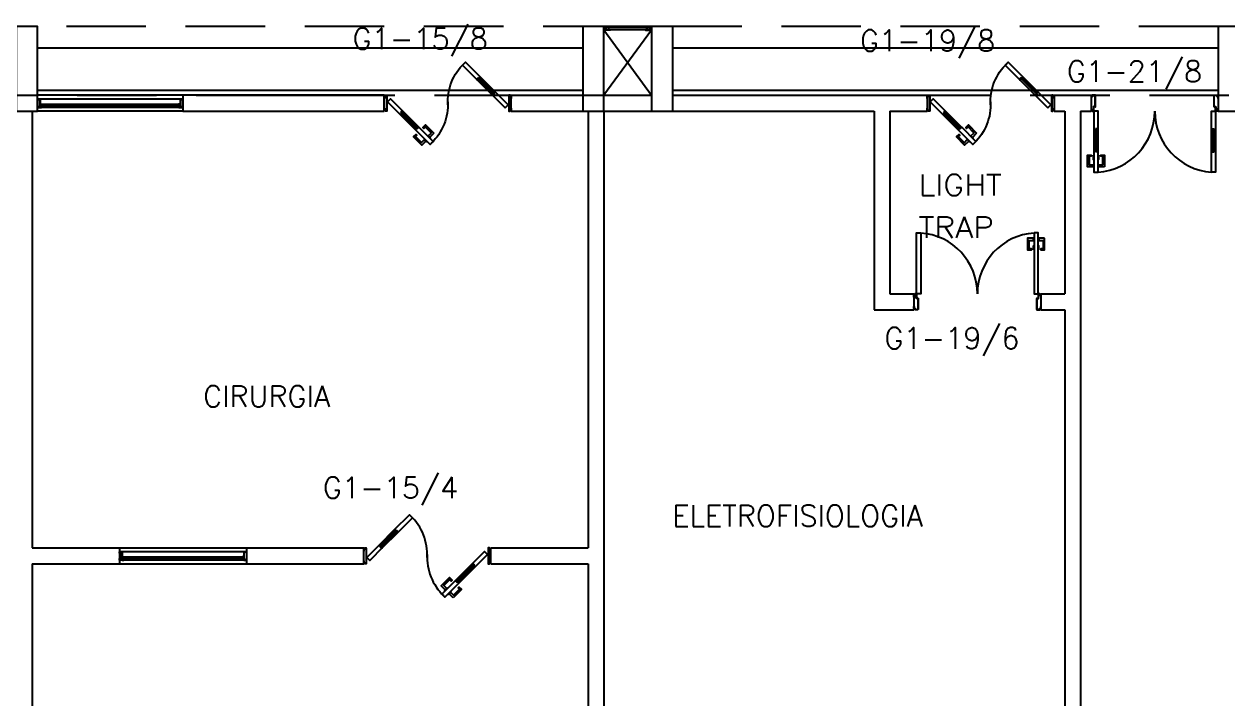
# Model space of a CAD drawing. Header units: millimetres. Extents: x 1887 to 2405, y 1100 to 1335.
# Drawn here: x 2143.48 to 2154.85, y 1230.77 to 1237.15 of the extents above; entities that cross this region are included whole.
import ezdxf

# ---------------------------------------------------------------- set-up
doc = ezdxf.new("R2010")
doc.units = ezdxf.units.MM
doc.linetypes.add('HIDDEN', pattern=[0.375, 0.25, -0.125])
for name, color, linetype in [('AR-ALV', 2, 'Continuous'), ('AR-ESQ', 1, 'Continuous'), ('AR-ESTC', 3, 'Continuous'), ('AR-PEITORIL', 1, 'Continuous'), ('AR-PORTA', 1, 'Continuous'), ('AR-PROJ', 1, 'HIDDEN'), ('AR-SHAFT', 1, 'Continuous'), ('AR-TXTCONG', 2, 'Continuous'), ('DT-ESQ-BAGUETE-C', 2, 'Continuous'), ('DT-ESQ-BAGUETE-V', 1, 'Continuous'), ('DT-ESQ-CHAPA DOBRADA-V', 1, 'Continuous'), ('DT-ESQ-MARCO-V', 1, 'Continuous'), ('DT-ESQ-PERFIL CADEIRA-C', 2, 'Continuous'), ('DT-ESQ-PERFIL CADEIRA-V', 1, 'Continuous'), ('DT-ESQ-PERFIL U-C', 2, 'Continuous'), ('DT-ESQ-VENEZIANA-C', 2, 'Continuous'), ('DT-ESQ-VENEZIANA-V', 2, 'Continuous'), ('DT-ESQ-VIDRO-C', 2, 'Continuous'), ('ENDEREÇO', 2, 'Continuous'), ('maçaneta', 1, 'Continuous'), ('mov', 1, 'Continuous'), ('PM-PERFIL U-C', 2, 'Continuous'), ('PM-VIDRO', 1, 'Continuous'), ('pm1', 2, 'Continuous'), ('pm2', 2, 'Continuous'), ('TEXTO', 2, 'Continuous')]:
    doc.layers.add(name, color=color, linetype=linetype)
doc.styles.add('S16', font='simplex.shx', dxfattribs={"width": 1.1, "height": 0.16})
doc.styles.add('UNB-100', font='simplex.shx', dxfattribs={"height": 0.2})
doc.styles.add('UNB1-100', font='simplex.shx', dxfattribs={"height": 0.2})

# ---------------------------------------------------------------- blocks, each defined once
blk = doc.blocks.new('EF05-P')
at = {"layer": 'DT-ESQ-BAGUETE-C', "ltscale": 0.1}
blk.add_lwpolyline([(0.039, -0.05), (0.0255, -0.05), (0.0255, -0.0485), (0.039, -0.0485), (0.039, -0.0365), (0.0255, -0.0365), (0.0255, -0.035), (0.039, -0.035, -0.4142136), (0.0405, -0.0365), (0.0405, -0.0485, -0.4142136)], format="xyb", close=True, dxfattribs=at)
at = {"layer": 'DT-ESQ-BAGUETE-C', "color": 2, "ltscale": 0.1}
blk.add_lwpolyline([(1.161, -0.05), (1.1745, -0.05), (1.1745, -0.0485), (1.161, -0.0485), (1.161, -0.0365), (1.1745, -0.0365), (1.1745, -0.035), (1.161, -0.035, 0.4142136), (1.1595, -0.0365), (1.1595, -0.0485, 0.4142136)], format="xyb", close=True, dxfattribs=at)
at = {"layer": 'DT-ESQ-BAGUETE-V', "color": 2, "ltscale": 0.1}
blk.add_line((1.161, -0.05), (0.039, -0.05), dxfattribs=at)
at = {"layer": 'DT-ESQ-CHAPA DOBRADA-V', "color": 2, "ltscale": 0.1}
blk.add_line((1.16, -0.067), (0.04, -0.067), dxfattribs=at)
at = {"layer": 'DT-ESQ-MARCO-V', "color": 1, "ltscale": 0.1}
for p, q in [((0.0235, -0.035), (1.1765, -0.035)), ((0.0235, -0.115), (1.1765, -0.115))]:
    blk.add_line(p, q, dxfattribs=at)
at = {"layer": 'DT-ESQ-PERFIL U-C', "color": 2, "ltscale": 0.1}
for points in [[(0.025, -0.0655), (0.025, -0.0655, 0.4142136), (0.0235, -0.067), (0.0235, -0.1135), (0.0015, -0.1135), (0.0015, -0.1), (0, -0.1), (0, -0.1135, 0.4142136), (0.0015, -0.115), (0.0235, -0.115, 0.4142136), (0.025, -0.1135), (0.025, -0.067), (0.04, -0.067, 1), (0.04, -0.064), (0.025, -0.064), (0.025, -0.0365, 0.4142136), (0.0235, -0.035), (0.0015, -0.035, 0.4142136), (0, -0.0365), (0, -0.05), (0.0015, -0.05), (0.0015, -0.0365), (0.0235, -0.0365), (0.0235, -0.064, 0.4142136), (0.025, -0.0655), (0.04, -0.0655)], [(1.175, -0.0655), (1.175, -0.0655, -0.4142136), (1.1765, -0.067), (1.1765, -0.1135), (1.1985, -0.1135), (1.1985, -0.1), (1.2, -0.1), (1.2, -0.1135, -0.4142136), (1.1985, -0.115), (1.1765, -0.115, -0.4142136), (1.175, -0.1135), (1.175, -0.067), (1.16, -0.067, -1), (1.16, -0.064), (1.175, -0.064), (1.175, -0.0365, -0.4142136), (1.1765, -0.035), (1.1985, -0.035, -0.4142136), (1.2, -0.0365), (1.2, -0.05), (1.1985, -0.05), (1.1985, -0.0365), (1.1765, -0.0365), (1.1765, -0.064, -0.4142136), (1.175, -0.0655), (1.16, -0.0655)]]:
    blk.add_lwpolyline(points, format="xyb", dxfattribs=at)
at = {"layer": 'DT-ESQ-VIDRO-C', "color": 2, "ltscale": 0.1}
blk.add_lwpolyline([(0.027, -0.062), (0.027, -0.052), (1.173, -0.052), (1.173, -0.062)], close=True, dxfattribs=at)
blk = doc.blocks.new('EF01-P')
at = {"layer": 'DT-ESQ-BAGUETE-C', "ltscale": 0.1}
for points in [[(0.002, 0.035), (0.015, 0.035), (0.015, 0.033), (0.002, 0.033), (0.002, 0.005), (0.015, 0.005), (0.015, 0.004), (0.002, 0.004, -0.414214), (0, 0.005), (0, 0.033, -0.414214)], [(0.448, 0.035), (0.435, 0.035), (0.435, 0.033), (0.448, 0.033), (0.448, 0.005), (0.435, 0.005), (0.435, 0.004), (0.448, 0.004, 0.414214), (0.45, 0.005), (0.45, 0.033, 0.414214)]]:
    blk.add_lwpolyline(points, format="xyb", close=True, dxfattribs=at)
at = {"layer": 'DT-ESQ-PERFIL CADEIRA-C', "color": 2, "ltscale": 0.1}
for points in [[(0.01, 0.002), (0.01, 0.003), (0.002, 0.003, 1), (0.002, 0), (0.015, 0, 0.414214), (0.016, 0.002), (0.016, 0.033), (0.043, 0.033)], [(0.407, 0.006), (0.432, 0.006), (0.432, 0.016), (0.433, 0.016), (0.433, 0.006, -0.414214), (0.432, 0.005), (0.407, 0.005), (0.394, 0.005, -1), (0.394, 0.008), (0.407, 0.008), (0.407, 0.02), (0.407, 0.032), (0.394, 0.032, -1), (0.394, 0.035), (0.407, 0.035), (0.433, 0.035, -0.414214), (0.435, 0.033), (0.435, 0.002), (0.448, 0.002)]]:
    blk.add_lwpolyline(points, format="xyb", dxfattribs=at)
at = {"layer": 'DT-ESQ-PERFIL CADEIRA-C', "ltscale": 0.1}
for points in [[(0.043, 0.006), (0.018, 0.006), (0.018, 0.016), (0.016, 0.016), (0.016, 0.006, 0.414214), (0.018, 0.005), (0.043, 0.005), (0.056, 0.005, 1), (0.056, 0.008), (0.043, 0.008), (0.043, 0.02), (0.043, 0.032), (0.056, 0.032, 1), (0.056, 0.035), (0.043, 0.035), (0.016, 0.035, 0.414214), (0.015, 0.033), (0.015, 0.002), (0.002, 0.002)], [(0.041, 0.02), (0.041, 0.032, -0.414214), (0.043, 0.033), (0.056, 0.033)], [(0.041, 0.02), (0.041, 0.008, 0.414214), (0.043, 0.006), (0.056, 0.006)], [(0.408, 0.02), (0.408, 0.032, 0.414214), (0.407, 0.033), (0.394, 0.033)], [(0.408, 0.02), (0.408, 0.008, -0.414214), (0.407, 0.006), (0.394, 0.006)], [(0.44, 0.002), (0.44, 0.003), (0.448, 0.003, -1), (0.448, 0), (0.435, 0, -0.414214), (0.433, 0.002), (0.433, 0.033), (0.407, 0.033)]]:
    blk.add_lwpolyline(points, format="xyb", dxfattribs=at)
at = {"layer": 'DT-ESQ-PERFIL CADEIRA-V', "ltscale": 0.1}
blk.add_line((0.015, 0), (0.435, 0), dxfattribs=at)
at = {"layer": 'DT-ESQ-VENEZIANA-C', "ltscale": 0.1}
for p, q in [((0.043, 0.011), (0.407, 0.011)), ((0.043, 0.009), (0.407, 0.009))]:
    blk.add_line(p, q, dxfattribs=at)
at = {"layer": 'DT-ESQ-VENEZIANA-V', "ltscale": 0.1}
blk.add_line((0.043, 0.031), (0.407, 0.031), dxfattribs=at)
blk = doc.blocks.new('EF06A-P')
at = {"layer": 'DT-ESQ-BAGUETE-C', "ltscale": 0.1}
for points in [[(0.039, -0.05), (0.0255, -0.05), (0.0255, -0.0485), (0.039, -0.0485), (0.039, -0.0365), (0.0255, -0.0365), (0.0255, -0.035), (0.039, -0.035, -0.4142136), (0.0405, -0.0365), (0.0405, -0.0485, -0.4142136)], [(1.336, -0.05), (1.3495, -0.05), (1.3495, -0.0485), (1.336, -0.0485), (1.336, -0.0365), (1.3495, -0.0365), (1.3495, -0.035), (1.336, -0.035, 0.4142136), (1.3345, -0.0365), (1.3345, -0.0485, 0.4142136)]]:
    blk.add_lwpolyline(points, format="xyb", close=True, dxfattribs=at)
at = {"layer": 'DT-ESQ-BAGUETE-V', "ltscale": 0.1}
blk.add_line((1.336, -0.05), (0.039, -0.05), dxfattribs=at)
at = {"layer": 'DT-ESQ-CHAPA DOBRADA-V', "ltscale": 0.1}
blk.add_line((1.335, -0.067), (0.04, -0.067), dxfattribs=at)
at = {"layer": 'DT-ESQ-MARCO-V', "ltscale": 0.1}
for p, q in [((0.0235, -0.035), (1.3515, -0.035)), ((0.0235, -0.115), (1.3515, -0.115))]:
    blk.add_line(p, q, dxfattribs=at)
at = {"layer": 'DT-ESQ-PERFIL U-C', "ltscale": 0.1}
for points in [[(0.025, -0.0655), (0.025, -0.0655, 0.4142136), (0.0235, -0.067), (0.0235, -0.1135), (0.0015, -0.1135), (0.0015, -0.1), (0, -0.1), (0, -0.1135, 0.4142136), (0.0015, -0.115), (0.0235, -0.115, 0.4142136), (0.025, -0.1135), (0.025, -0.067), (0.04, -0.067, 1), (0.04, -0.064), (0.025, -0.064), (0.025, -0.0365, 0.4142136), (0.0235, -0.035), (0.0015, -0.035, 0.4142136), (0, -0.0365), (0, -0.05), (0.0015, -0.05), (0.0015, -0.0365), (0.0235, -0.0365), (0.0235, -0.064, 0.4142136), (0.025, -0.0655), (0.04, -0.0655)], [(1.35, -0.0655), (1.35, -0.0655, -0.4142136), (1.3515, -0.067), (1.3515, -0.1135), (1.3735, -0.1135), (1.3735, -0.1), (1.375, -0.1), (1.375, -0.1135, -0.4142136), (1.3735, -0.115), (1.3515, -0.115, -0.4142136), (1.35, -0.1135), (1.35, -0.067), (1.335, -0.067, -1), (1.335, -0.064), (1.35, -0.064), (1.35, -0.0365, -0.4142136), (1.3515, -0.035), (1.3735, -0.035, -0.4142136), (1.375, -0.0365), (1.375, -0.05), (1.3735, -0.05), (1.3735, -0.0365), (1.3515, -0.0365), (1.3515, -0.064, -0.4142136), (1.35, -0.0655), (1.335, -0.0655)]]:
    blk.add_lwpolyline(points, format="xyb", dxfattribs=at)
at = {"layer": 'DT-ESQ-VIDRO-C', "ltscale": 0.1}
blk.add_lwpolyline([(0.027, -0.062), (0.027, -0.052), (1.348, -0.052), (1.348, -0.062)], close=True, dxfattribs=at)
blk = doc.blocks.new('marco-d')
at = {"layer": 'PM-PERFIL U-C'}
for p, q in [((-0.013, 0), (-0.001, 0)), ((-0.025, -0.03), (-0.025, -0.011)), ((-0.023, -0.03), (-0.025, -0.03)), ((-0.023, -0.01), (-0.015, -0.01)), ((-0.014, -0.012), (-0.023, -0.012)), ((-0.023, -0.012), (-0.023, -0.03)), ((-0.015, -0.01), (-0.015, -0.001)), ((-0.002, -0.002), (-0.013, -0.002)), ((-0.013, -0.002), (-0.013, -0.01)), ((-0.002, -0.041), (-0.002, -0.002)), ((0.013, -0.043), (-0.001, -0.043)), ((0, -0.001), (0, -0.041)), ((0.013, -0.041), (0, -0.041)), ((0.013, -0.043), (0.013, -0.148)), ((0.015, -0.042), (0.015, -0.148)), ((-0.025, -0.138), (-0.025, -0.12)), ((-0.025, -0.12), (-0.023, -0.12)), ((-0.023, -0.12), (-0.023, -0.138)), ((-0.023, -0.138), (-0.014, -0.138)), ((-0.015, -0.14), (-0.023, -0.14)), ((-0.015, -0.148), (-0.015, -0.14)), ((-0.013, -0.139), (-0.013, -0.148)), ((-0.013, -0.148), (0.013, -0.148)), ((0.013, -0.15), (-0.013, -0.15))]:
    blk.add_line(p, q, dxfattribs=at)
for centre, start, end in [((-0.013, -0.001), 90, 180), ((-0.001, -0.001), 360, 90), ((-0.023, -0.011), 90, 180), ((-0.014, -0.01), 270, 0), ((-0.001, -0.041), 180, 270), ((0.013, -0.042), 0, 90), ((-0.023, -0.138), 180, 270), ((-0.013, -0.148), 180, 270), ((-0.014, -0.139), 0, 90), ((0.013, -0.148), 269.9386, 0)]:
    blk.add_arc(centre, 0.0015, start, end, dxfattribs=at)
blk = doc.blocks.new('marco-e')
at = {"layer": 'PM-PERFIL U-C'}
for p, q in [((-0.015, -0.043), (-0.015, -0.149)), ((-0.013, -0.041), (0, -0.041)), ((-0.013, -0.043), (0.001, -0.043)), ((-0.013, -0.043), (-0.013, -0.148)), ((0, -0.002), (0, -0.041)), ((0.014, 0), (0.002, 0)), ((0.002, -0.042), (0.002, -0.002)), ((0.002, -0.002), (0.013, -0.002)), ((0.013, -0.002), (0.013, -0.011)), ((0.015, -0.01), (0.015, -0.002)), ((0.024, -0.01), (0.015, -0.01)), ((0.015, -0.012), (0.023, -0.012)), ((0.023, -0.012), (0.023, -0.03)), ((0.023, -0.03), (0.025, -0.03)), ((0.025, -0.03), (0.025, -0.012)), ((0.013, -0.148), (-0.013, -0.148)), ((-0.013, -0.15), (0.014, -0.15)), ((0.013, -0.14), (0.013, -0.148)), ((0.023, -0.138), (0.015, -0.138)), ((0.015, -0.14), (0.024, -0.14)), ((0.015, -0.149), (0.015, -0.14)), ((0.025, -0.12), (0.023, -0.12)), ((0.023, -0.12), (0.023, -0.138)), ((0.025, -0.139), (0.025, -0.12))]:
    blk.add_line(p, q, dxfattribs=at)
for centre, start, end in [((-0.013, -0.043), 90, 180), ((0.002, -0.002), 90, 180), ((0.001, -0.042), 270, 0), ((0.015, -0.011), 180, 270), ((0.014, -0.002), 0, 90), ((0.024, -0.012), 0, 90), ((-0.013, -0.149), 180, 270.0614), ((0.015, -0.14), 90, 180), ((0.014, -0.149), 270, 0), ((0.024, -0.139), 270, 0)]:
    blk.add_arc(centre, 0.0015, start, end, dxfattribs=at)
blk = doc.blocks.new('PM6V-B')
at = {"layer": 'maçaneta'}
for points in [[(1.075, 0.675), (1.13, 0.675), (1.13, 0.655), (1.091, 0.655, 0.414214), (1.09, 0.654), (1.09, 0.575), (1.11, 0.575), (1.11, 0.565), (1.075, 0.565)], [(1.18, 0.675), (1.235, 0.675), (1.235, 0.565), (1.2, 0.565), (1.2, 0.575), (1.22, 0.575), (1.22, 0.654, 0.414214), (1.218, 0.655), (1.18, 0.655)]]:
    blk.add_lwpolyline(points, format="xyb", close=True, dxfattribs=at)
for points in [[(1.13, 0.565), (1.13, 0.605), (1.135, 0.605), (1.135, 0.565)], [(1.18, 0.565), (1.18, 0.605), (1.175, 0.605), (1.175, 0.565)]]:
    blk.add_lwpolyline(points, close=True, dxfattribs=at)
at = {"layer": 'mov'}
for centre, start, end in [((0.025, 0.151), 359.8606, 86.0112), ((1.175, 0.151), 93.9888, 180.1394)]:
    blk.add_arc(centre, 0.575, start, end, dxfattribs=at)
at = {"layer": 'PM-VIDRO'}
for p, q in [((0.04, 0.325), (0.04, 0.525)), ((0.05, 0.525), (0.05, 0.325)), ((1.15, 0.525), (1.15, 0.325)), ((1.16, 0.325), (1.16, 0.525))]:
    blk.add_line(p, q, dxfattribs=at)
at = {"layer": 'pm1'}
for p, q in [((0.04, 0.525), (0.025, 0.525)), ((0.065, 0.535), (0.04, 0.535)), ((0.04, 0.525), (0.04, 0.535)), ((0.05, 0.535), (0.05, 0.525)), ((0.065, 0.525), (0.05, 0.525)), ((0.065, 0.535), (0.065, 0.525)), ((1.135, 0.535), (1.135, 0.525)), ((1.135, 0.535), (1.16, 0.535)), ((1.135, 0.525), (1.15, 0.525)), ((1.15, 0.535), (1.15, 0.525)), ((1.16, 0.525), (1.16, 0.535)), ((1.16, 0.525), (1.175, 0.525)), ((0.04, 0.325), (0.025, 0.325)), ((0.04, 0.315), (0.04, 0.325)), ((0.065, 0.315), (0.04, 0.315)), ((0.065, 0.325), (0.05, 0.325)), ((0.05, 0.325), (0.05, 0.315)), ((0.065, 0.325), (0.065, 0.315)), ((1.135, 0.325), (1.135, 0.315)), ((1.135, 0.325), (1.15, 0.325)), ((1.135, 0.315), (1.16, 0.315)), ((1.15, 0.325), (1.15, 0.315)), ((1.16, 0.315), (1.16, 0.325)), ((1.16, 0.325), (1.175, 0.325))]:
    blk.add_line(p, q, dxfattribs=at)
for points in [[(0.025, 0.525), (0.025, 0.725), (0.065, 0.725), (0.065, 0.525)], [(1.175, 0.525), (1.175, 0.725), (1.135, 0.725), (1.135, 0.525)], [(0.065, 0.325), (0.065, 0.15), (0.025, 0.15), (0.025, 0.325)], [(1.135, 0.325), (1.135, 0.15), (1.175, 0.15), (1.175, 0.325)]]:
    blk.add_lwpolyline(points, dxfattribs=at)
at = {"layer": 'pm2'}
for p, q in [((0.025, 0.325), (0.025, 0.525)), ((0.065, 0.525), (0.065, 0.325)), ((1.135, 0.525), (1.135, 0.325)), ((1.175, 0.325), (1.175, 0.525))]:
    blk.add_line(p, q, dxfattribs=at)
at = {"layer": 'pm1'}
for name, p in [('marco-d', (0.025, 0.15)), ('marco-e', (1.175, 0.15))]:
    blk.add_blockref(name, p, dxfattribs=at)
blk = doc.blocks.new('PM7B')
at = {"layer": 'maçaneta'}
for points in [[(0.732, -0.208), (0.771, -0.247), (0.785, -0.233), (0.758, -0.206, -0.414214), (0.758, -0.204), (0.813, -0.148), (0.827, -0.162), (0.834, -0.155), (0.81, -0.13)], [(0.806, -0.282), (0.845, -0.321), (0.923, -0.243), (0.898, -0.219), (0.891, -0.226), (0.905, -0.24), (0.849, -0.295, -0.414214), (0.847, -0.295), (0.82, -0.268)], [(0.845, -0.321), (0.806, -0.282), (0.82, -0.268), (0.847, -0.295, 0.414214), (0.849, -0.295), (0.905, -0.24), (0.891, -0.226), (0.898, -0.219), (0.923, -0.243)]]:
    blk.add_lwpolyline(points, format="xyb", close=True, dxfattribs=at)
for points in [[(0.792, -0.226), (0.764, -0.254), (0.767, -0.258), (0.795, -0.229)], [(0.792, -0.226), (0.764, -0.254), (0.767, -0.258), (0.795, -0.229)], [(0.827, -0.261), (0.799, -0.289), (0.795, -0.286), (0.824, -0.258)], [(0.827, -0.261), (0.799, -0.289), (0.795, -0.286), (0.824, -0.258)]]:
    blk.add_lwpolyline(points, close=True, dxfattribs=at)
at = {"layer": 'mov'}
for centre, start, end in [((0.099, 0.089), 356.8029, 46.3992), ((1.101, 0.061), 176.8029, 226.3992)]:
    blk.add_arc(centre, 0.501, start, end, dxfattribs=at)
at = {"layer": 'PM-PERFIL U-C'}
for p, q in [((0, 0.12), (0, 0.139)), ((0.002, 0.12), (0, 0.12)), ((0.001, 0.14), (0.01, 0.14)), ((0.01, 0.138), (0.002, 0.138)), ((0.002, 0.138), (0.002, 0.12)), ((0.01, 0.14), (0.01, 0.149)), ((0.012, 0.15), (0.023, 0.15)), ((0.023, 0.148), (0.012, 0.148)), ((0.012, 0.148), (0.012, 0.139)), ((0.023, 0.148), (0.023, 0.002)), ((0.025, 0.149), (0.025, 0.001)), ((1.175, 0.149), (1.175, 0.001)), ((1.188, 0.15), (1.176, 0.15)), ((1.177, 0.148), (1.188, 0.148)), ((1.177, 0.148), (1.177, 0.002)), ((1.188, 0.148), (1.188, 0.139)), ((1.189, 0.138), (1.198, 0.138)), ((1.19, 0.14), (1.19, 0.149)), ((1.198, 0.14), (1.19, 0.14)), ((1.198, 0.138), (1.198, 0.12)), ((1.198, 0.12), (1.2, 0.12)), ((1.2, 0.12), (1.2, 0.139)), ((0, 0.012), (0, 0.03)), ((0, 0.03), (0.002, 0.03)), ((0.01, 0.01), (0.001, 0.01)), ((0.002, 0.03), (0.002, 0.012)), ((0.002, 0.012), (0.01, 0.012)), ((0.01, 0.001), (0.01, 0.01)), ((0.012, 0.01), (0.012, 0.002)), ((0.012, 0.002), (0.023, 0.002)), ((0.023, 0), (0.012, 0)), ((1.188, 0.002), (1.177, 0.002)), ((1.176, 0), (1.188, 0)), ((1.188, 0.01), (1.188, 0.002)), ((1.198, 0.012), (1.189, 0.012)), ((1.19, 0.01), (1.198, 0.01)), ((1.19, 0.001), (1.19, 0.01)), ((1.198, 0.03), (1.198, 0.012)), ((1.2, 0.03), (1.198, 0.03)), ((1.2, 0.012), (1.2, 0.03))]:
    blk.add_line(p, q, dxfattribs=at)
for centre, start, end in [((0.001, 0.139), 90, 180), ((0.012, 0.149), 90, 180), ((0.01, 0.139), 270, 0), ((0.023, 0.149), 0, 90), ((1.176, 0.149), 90, 180), ((1.188, 0.149), 0, 90), ((1.189, 0.139), 180, 270), ((1.198, 0.139), 0, 90), ((0.001, 0.012), 180, 270), ((0.01, 0.01), 0, 90), ((0.012, 0.001), 180, 270), ((0.023, 0.001), 269.9386, 0), ((1.176, 0.001), 180, 270.0614), ((1.189, 0.01), 90, 180), ((1.188, 0.001), 270, 0), ((1.198, 0.012), 270, 0)]:
    blk.add_arc(centre, 0.0015, start, end, dxfattribs=at)
at = {"layer": 'PM-VIDRO'}
for p, q in [((0.161, 0.171), (0.302, 0.312)), ((0.309, 0.305), (0.168, 0.164)), ((0.891, -0.155), (1.032, -0.014)), ((1.039, -0.021), (0.898, -0.162))]:
    blk.add_line(p, q, dxfattribs=at)
at = {"layer": 'pm1'}
for p, q in [((0.302, 0.312), (0.291, 0.323)), ((0.302, 0.312), (0.309, 0.319)), ((0.327, 0.302), (0.309, 0.319)), ((0.316, 0.312), (0.309, 0.305)), ((0.32, 0.294), (0.309, 0.305)), ((0.327, 0.302), (0.32, 0.294)), ((0.03, 0.061), (0.15, 0.181)), ((0.178, 0.153), (0.058, 0.033)), ((0.15, 0.181), (0.161, 0.171)), ((0.154, 0.164), (0.161, 0.171)), ((0.171, 0.146), (0.154, 0.164)), ((0.168, 0.164), (0.161, 0.157)), ((0.168, 0.164), (0.178, 0.153)), ((0.178, 0.153), (0.171, 0.146)), ((0.058, 0.033), (0.03, 0.061)), ((1.022, -0.003), (1.029, 0.004)), ((1.029, 0.004), (1.046, -0.014)), ((1.032, -0.014), (1.039, -0.007)), ((1.046, -0.014), (1.039, -0.021)), ((0.873, -0.152), (0.88, -0.144)), ((0.873, -0.152), (0.891, -0.169)), ((0.88, -0.144), (0.891, -0.155)), ((0.884, -0.162), (0.891, -0.155)), ((0.898, -0.162), (0.891, -0.169)), ((0.898, -0.162), (0.909, -0.173))]:
    blk.add_line(p, q, dxfattribs=at)
for points in [[(0.291, 0.323), (0.433, 0.464), (0.461, 0.436), (0.32, 0.294)], [(1.032, -0.014), (1.022, -0.003), (1.142, 0.117), (1.17, 0.089), (1.05, -0.031), (1.039, -0.021)], [(0.909, -0.173), (0.767, -0.314), (0.739, -0.286), (0.873, -0.152)]]:
    blk.add_lwpolyline(points, dxfattribs=at)
at = {"layer": 'pm2'}
for p, q in [((0.15, 0.181), (0.291, 0.323)), ((0.32, 0.294), (0.178, 0.153)), ((0.88, -0.144), (1.022, -0.003)), ((1.05, -0.031), (0.909, -0.173))]:
    blk.add_line(p, q, dxfattribs=at)
blk = doc.blocks.new('PM6')
at = {"layer": 'maçaneta'}
for points in [[(1.13, 0.675), (1.075, 0.675), (1.075, 0.565), (1.11, 0.565), (1.11, 0.575), (1.09, 0.575), (1.09, 0.654, -0.414214), (1.091, 0.655), (1.13, 0.655)], [(1.235, 0.675), (1.18, 0.675), (1.18, 0.655), (1.218, 0.655, -0.414214), (1.22, 0.654), (1.22, 0.575), (1.2, 0.575), (1.2, 0.565), (1.235, 0.565)]]:
    blk.add_lwpolyline(points, format="xyb", close=True, dxfattribs=at)
for points in [[(1.13, 0.565), (1.13, 0.605), (1.135, 0.605), (1.135, 0.565)], [(1.18, 0.565), (1.18, 0.605), (1.175, 0.605), (1.175, 0.565)]]:
    blk.add_lwpolyline(points, close=True, dxfattribs=at)
at = {"layer": 'mov'}
for centre, start, end in [((0.025, 0.151), 359.8606, 86.0112), ((1.175, 0.151), 93.9888, 180.1394)]:
    blk.add_arc(centre, 0.575, start, end, dxfattribs=at)
at = {"layer": 'pm1'}
for points in [[(0.025, 0.725), (0.025, 0.725), (0.065, 0.725), (0.065, 0.725)], [(0.065, 0.725), (0.065, 0.15), (0.025, 0.15), (0.025, 0.725)], [(1.135, 0.725), (1.135, 0.15), (1.175, 0.15), (1.175, 0.725)], [(1.175, 0.725), (1.175, 0.725), (1.135, 0.725), (1.135, 0.725)]]:
    blk.add_lwpolyline(points, dxfattribs=at)
for name, p in [('marco-d', (0.025, 0.15)), ('marco-e', (1.175, 0.15))]:
    blk.add_blockref(name, p, dxfattribs=at)
blk = doc.blocks.new('PM7')
at = {"layer": 'maçaneta'}
for points in [[(0.771, -0.247), (0.732, -0.208), (0.81, -0.13), (0.834, -0.155), (0.827, -0.162), (0.813, -0.148), (0.758, -0.204, 0.414214), (0.758, -0.206), (0.785, -0.233)], [(0.845, -0.321), (0.806, -0.282), (0.82, -0.268), (0.847, -0.295, 0.414214), (0.849, -0.295), (0.905, -0.24), (0.891, -0.226), (0.898, -0.219), (0.923, -0.243)]]:
    blk.add_lwpolyline(points, format="xyb", close=True, dxfattribs=at)
for points in [[(0.792, -0.226), (0.764, -0.254), (0.767, -0.258), (0.795, -0.229)], [(0.827, -0.261), (0.799, -0.289), (0.795, -0.286), (0.824, -0.258)]]:
    blk.add_lwpolyline(points, close=True, dxfattribs=at)
at = {"layer": 'mov'}
for centre, start, end in [((0.099, 0.089), 356.8029, 46.3992), ((1.101, 0.061), 176.8029, 226.3992)]:
    blk.add_arc(centre, 0.501, start, end, dxfattribs=at)
at = {"layer": 'PM-PERFIL U-C'}
for p, q in [((0, 0.12), (0, 0.139)), ((0.002, 0.12), (0, 0.12)), ((0.001, 0.14), (0.01, 0.14)), ((0.01, 0.138), (0.002, 0.138)), ((0.002, 0.138), (0.002, 0.12)), ((0.01, 0.14), (0.01, 0.149)), ((0.011, 0.15), (0.023, 0.15)), ((0.023, 0.148), (0.012, 0.148)), ((0.012, 0.148), (0.012, 0.14)), ((0.023, 0.148), (0.023, 0.002)), ((0.025, 0.149), (0.025, 0.001)), ((1.175, 0.149), (1.175, 0.001)), ((1.188, 0.15), (1.176, 0.15)), ((1.177, 0.148), (1.188, 0.148)), ((1.177, 0.148), (1.177, 0.002)), ((1.188, 0.148), (1.188, 0.14)), ((1.189, 0.138), (1.198, 0.138)), ((1.19, 0.14), (1.19, 0.149)), ((1.198, 0.14), (1.19, 0.14)), ((1.198, 0.138), (1.198, 0.12)), ((1.198, 0.12), (1.2, 0.12)), ((1.2, 0.12), (1.2, 0.139)), ((0, 0.011), (0, 0.03)), ((0, 0.03), (0.002, 0.03)), ((0.01, 0.01), (0.001, 0.01)), ((0.002, 0.03), (0.002, 0.012)), ((0.002, 0.012), (0.01, 0.012)), ((0.01, 0.001), (0.01, 0.01)), ((0.023, 0), (0.011, 0)), ((0.012, 0.01), (0.012, 0.002)), ((0.012, 0.002), (0.023, 0.002)), ((1.188, 0.002), (1.177, 0.002)), ((1.176, 0), (1.188, 0)), ((1.188, 0.01), (1.188, 0.002)), ((1.198, 0.012), (1.189, 0.012)), ((1.19, 0.01), (1.198, 0.01)), ((1.19, 0.001), (1.19, 0.01)), ((1.198, 0.03), (1.198, 0.012)), ((1.2, 0.03), (1.198, 0.03)), ((1.2, 0.011), (1.2, 0.03))]:
    blk.add_line(p, q, dxfattribs=at)
for centre, start, end in [((0.001, 0.139), 90, 180), ((0.011, 0.149), 90, 180), ((0.01, 0.14), 270, 0), ((0.023, 0.149), 0, 90), ((1.176, 0.149), 90, 180), ((1.188, 0.149), 0, 90), ((1.189, 0.14), 180, 270), ((1.198, 0.139), 0, 90), ((0.001, 0.011), 180, 270), ((0.01, 0.01), 0, 90), ((0.011, 0.001), 180, 270), ((0.023, 0.001), 269.9386, 0), ((1.176, 0.001), 180, 270.0614), ((1.189, 0.01), 90, 180), ((1.188, 0.001), 270, 0), ((1.198, 0.011), 270, 0)]:
    blk.add_arc(centre, 0.0015, start, end, dxfattribs=at)
at = {"layer": 'PM-VIDRO'}
for p, q in [((0.161, 0.171), (0.302, 0.312)), ((0.309, 0.305), (0.168, 0.164)), ((0.884, -0.162), (1.032, -0.014)), ((1.039, -0.021), (0.891, -0.169))]:
    blk.add_line(p, q, dxfattribs=at)
at = {"layer": 'pm1'}
for p, q in [((0.302, 0.312), (0.291, 0.323)), ((0.302, 0.312), (0.309, 0.319)), ((0.327, 0.302), (0.309, 0.319)), ((0.316, 0.312), (0.309, 0.305)), ((0.32, 0.294), (0.309, 0.305)), ((0.327, 0.302), (0.32, 0.294)), ((0.154, 0.164), (0.161, 0.171)), ((0.171, 0.146), (0.154, 0.164)), ((0.168, 0.164), (0.161, 0.157)), ((0.178, 0.153), (0.171, 0.146)), ((1.022, -0.003), (1.029, 0.004)), ((1.029, 0.004), (1.046, -0.014)), ((1.032, -0.014), (1.039, -0.007)), ((1.046, -0.014), (1.039, -0.021)), ((0.866, -0.159), (0.873, -0.152)), ((0.866, -0.159), (0.884, -0.176)), ((0.873, -0.152), (0.884, -0.162)), ((0.877, -0.169), (0.884, -0.162)), ((0.891, -0.169), (0.884, -0.176)), ((0.891, -0.169), (0.901, -0.18))]:
    blk.add_line(p, q, dxfattribs=at)
for points in [[(0.291, 0.323), (0.433, 0.464), (0.461, 0.436), (0.32, 0.294)], [(0.168, 0.164), (0.178, 0.153), (0.058, 0.033), (0.03, 0.061), (0.15, 0.181), (0.161, 0.171)], [(1.032, -0.014), (1.022, -0.003), (1.142, 0.117), (1.17, 0.089), (1.05, -0.031), (1.039, -0.021)], [(0.901, -0.18), (0.767, -0.314), (0.739, -0.286), (0.873, -0.152)]]:
    blk.add_lwpolyline(points, dxfattribs=at)
at = {"layer": 'pm2'}
for p, q in [((0.15, 0.181), (0.291, 0.323)), ((0.32, 0.294), (0.178, 0.153)), ((0.873, -0.152), (1.022, -0.003)), ((1.05, -0.031), (0.901, -0.18))]:
    blk.add_line(p, q, dxfattribs=at)

msp = doc.modelspace()

# ---------------------------------------------------------------- linework, layer by layer
at = {"layer": 'AR-ALV'}
for p, q in [((2146.885, 1236.473), (2144.985, 1236.473)), ((2144.985, 1236.473), (2144.985, 1236.323)), ((2145.11, 1236.473), (2146.885, 1236.473)), ((2146.885, 1236.323), (2146.885, 1236.473)), ((2146.885, 1236.323), (2146.885, 1236.473)), ((2146.885, 1236.323), (2146.885, 1236.473)), ((2148.085, 1236.323), (2148.085, 1236.473)), ((2148.085, 1236.323), (2148.085, 1236.473)), ((2148.085, 1236.473), (2148.76, 1236.473)), ((2148.96, 1236.473), (2149.41, 1236.473)), ((2149.61, 1236.473), (2152.01, 1236.473)), ((2152.01, 1236.473), (2152.01, 1236.323)), ((2153.21, 1236.473), (2153.56, 1236.473)), ((2153.21, 1236.473), (2153.21, 1236.323)), ((2153.56, 1236.473), (2153.56, 1236.323)), ((2143.56, 1236.323), (2143.56, 1232.198)), ((2144.985, 1236.323), (2146.885, 1236.323)), ((2148.085, 1236.323), (2148.81, 1236.323)), ((2148.81, 1236.323), (2148.81, 1232.198)), ((2148.96, 1236.323), (2148.96, 1227.998)), ((2148.96, 1236.323), (2149.41, 1236.323)), ((2149.61, 1236.323), (2151.51, 1236.323)), ((2151.51, 1236.323), (2151.51, 1234.448)), ((2151.66, 1236.323), (2151.66, 1234.598)), ((2151.66, 1236.323), (2152.01, 1236.323)), ((2153.21, 1236.323), (2153.31, 1236.323)), ((2153.31, 1236.323), (2153.31, 1234.598)), ((2153.46, 1236.323), (2153.46, 1227.998)), ((2153.46, 1236.323), (2153.56, 1236.323)), ((2151.66, 1234.598), (2151.885, 1234.598)), ((2151.885, 1234.598), (2151.885, 1234.448)), ((2153.085, 1234.598), (2153.085, 1234.448)), ((2153.085, 1234.598), (2153.31, 1234.598)), ((2151.51, 1234.448), (2151.885, 1234.448)), ((2153.085, 1234.448), (2153.31, 1234.448)), ((2153.31, 1234.448), (2153.31, 1227.998)), ((2143.56, 1232.198), (2144.385, 1232.198)), ((2144.385, 1232.198), (2144.385, 1232.048)), ((2145.585, 1232.198), (2145.585, 1232.048)), ((2145.585, 1232.198), (2146.691, 1232.198)), ((2146.691, 1232.048), (2146.691, 1232.198)), ((2146.691, 1232.048), (2146.691, 1232.198)), ((2146.691, 1232.048), (2146.691, 1232.198)), ((2147.891, 1232.048), (2147.891, 1232.198)), ((2147.891, 1232.048), (2147.891, 1232.198)), ((2147.891, 1232.198), (2148.81, 1232.198)), ((2143.56, 1232.048), (2144.385, 1232.048)), ((2143.56, 1232.048), (2143.56, 1227.998)), ((2145.585, 1232.048), (2146.691, 1232.048)), ((2147.891, 1232.048), (2148.81, 1232.048)), ((2148.81, 1232.048), (2148.81, 1227.998))]:
    msp.add_line(p, q, dxfattribs=at)
at = {"layer": 'AR-ESQ'}
for p, q in [((2144.985, 1236.473), (2143.61, 1236.473)), ((2144.985, 1236.323), (2143.61, 1236.323))]:
    msp.add_line(p, q, dxfattribs=at)
at = {"layer": 'AR-ESTC'}
for points in [[(2143.61, 1236.323), (2143.61, 1237.123), (2143.41, 1237.123), (2143.41, 1236.323)], [(2148.96, 1236.323), (2148.96, 1237.123), (2148.76, 1237.123), (2148.76, 1236.323)], [(2149.61, 1236.323), (2149.61, 1237.123), (2149.41, 1237.123), (2149.41, 1236.323)], [(2154.96, 1236.323), (2154.96, 1237.123), (2154.76, 1237.123), (2154.76, 1236.323)]]:
    msp.add_lwpolyline(points, close=True, dxfattribs=at)
at = {"layer": 'AR-PEITORIL'}
for p, q in [((2144.385, 1232.198), (2145.585, 1232.198)), ((2144.385, 1232.048), (2145.585, 1232.048))]:
    msp.add_line(p, q, dxfattribs=at)
at = {"layer": 'AR-PROJ', "ltscale": 3}
msp.add_lwpolyline([(2131.61, 1236.473), (2172.76, 1236.473), (2172.76, 1237.123), (2131.61, 1237.123)], close=True, dxfattribs=at)
at = {"layer": 'AR-SHAFT'}
for p, q in [((2148.96, 1237.09), (2149.41, 1236.473)), ((2149.408, 1237.088), (2148.96, 1236.473)), ((2143.61, 1236.923), (2148.76, 1236.923)), ((2149.61, 1236.923), (2154.76, 1236.923)), ((2143.61, 1236.523), (2148.76, 1236.523)), ((2149.61, 1236.523), (2154.76, 1236.523))]:
    msp.add_line(p, q, dxfattribs=at)

# ---------------------------------------------------------------- block references
at = {"layer": 'AR-ESQ', "rotation": 180}
for name, p in [('EF01-P', (2149.41, 1237.123)), ('EF06A-P', (2144.985, 1236.323)), ('EF05-P', (2145.585, 1232.048))]:
    msp.add_blockref(name, p, dxfattribs=at)
at = {"layer": 'AR-PORTA', "xscale": -1}
for p in [(2148.085, 1236.323), (2153.21, 1236.323)]:
    msp.add_blockref('PM7B', p, dxfattribs=at)
at = {"layer": 'AR-PORTA', "rotation": 180}
msp.add_blockref('PM6V-B', (2154.76, 1236.473), dxfattribs=at)
at = {"layer": 'AR-PORTA'}
for name, p in [('PM6', (2151.885, 1234.448)), ('PM7', (2146.691, 1232.048))]:
    msp.add_blockref(name, p, dxfattribs=at)

# ---------------------------------------------------------------- texts
at = {"layer": 'AR-TXTCONG', "style": 'S16', "width": 1.1}
for s, p in [('LIGHT ', (2151.929, 1235.527)), ('TRAP', (2151.929, 1235.127))]:
    msp.add_text(s, height=0.1989, dxfattribs=at).set_placement(p)
at = {"layer": 'ENDEREÇO', "style": 'UNB1-100'}
for s, p in [('G1-15/8', (2146.586, 1236.908)), ('G1-19/8', (2151.377, 1236.89)), ('G1-21/8', (2153.33, 1236.599)), ('G1-19/6', (2151.607, 1234.079)), ('G1-15/4', (2146.306, 1232.668))]:
    msp.add_text(s, height=0.2, dxfattribs=at).set_placement(p)
at = {"layer": 'TEXTO', "style": 'UNB-100'}
for s, p in [('CIRURGIA', (2145.175, 1233.53)), ('ELETROFISIOLOGIA', (2149.605, 1232.401))]:
    msp.add_text(s, height=0.2, dxfattribs=at).set_placement(p)

doc.saveas('drawing.dxf')
